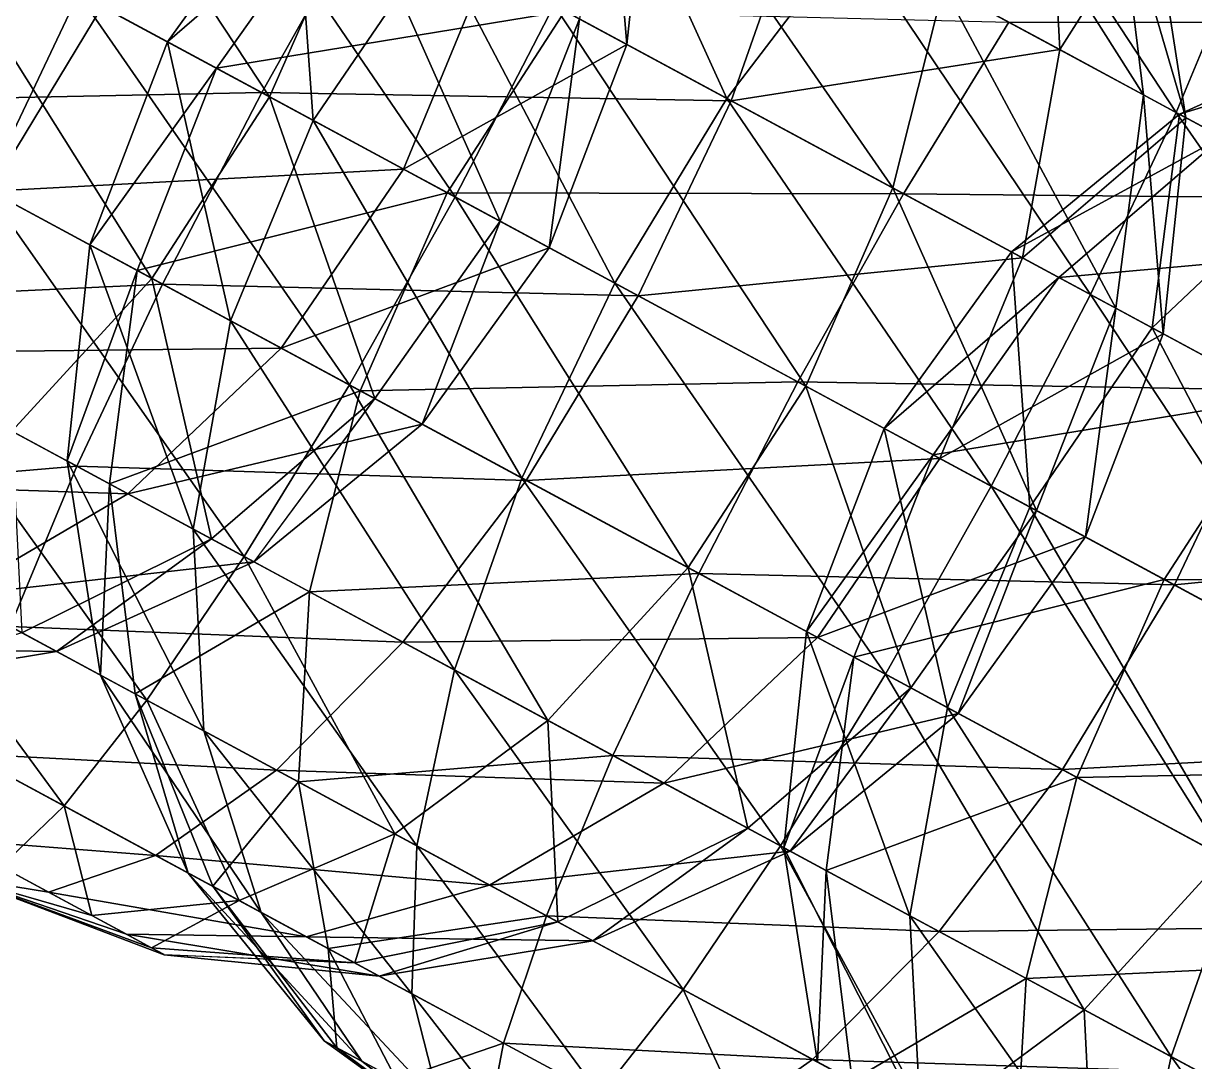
# Model space of a CAD drawing. Header units: metres. Extents: x -386 to 289, y -317 to 299.
# Drawn here: x -219.74 to -177.58, y -160.45 to -123.08 of the extents above; entities that cross this region are included whole.
import ezdxf

# ---------------------------------------------------------------- set-up
doc = ezdxf.new("R2010")
doc.units = ezdxf.units.M

msp = doc.modelspace()

# ---------------------------------------------------------------- linework, layer by layer
for points in [[(-219.9343, -112.01221, -276.2267), (-223.50275, -118.90951, -275.2134), (-210.88329, -125.718605, -281.17493), (-210.88318, -125.718506, -281.17484)], [(-219.9343, -112.01221, -276.2267), (-210.88329, -125.718605, -281.17493), (-207.74483, -118.58929, -281.9851), (-207.74472, -118.58919, -281.98502)], [(-199.38095, -114.88071, -625.67377), (-204.90715, -120.12042, -623.8462), (-194.42361, -125.77702, -614.7304), (-194.42351, -125.776924, -614.7303)], [(-199.38095, -114.88071, -625.67377), (-194.42361, -125.77702, -614.7304), (-189.98167, -119.952286, -617.50073), (-189.98157, -119.95219, -617.5006)], [(-186.22513, -114.91924, -456.42157), (-186.61694, -121.767784, -452.643), (-179.42415, -125.6488, -463.32324), (-179.42404, -125.648705, -463.32315)], [(-186.22513, -114.91924, -456.42157), (-179.42415, -125.6488, -463.32324), (-180.35225, -118.08808, -465.14194), (-180.35214, -118.08798, -465.14185)], [(-213.72406, -115.36305, -446.44775), (-217.7543, -122.0112, -445.50284), (-204.20227, -129.32347, -443.49603), (-204.20216, -129.32336, -443.49594)], [(-213.72406, -115.36305, -446.44775), (-204.20227, -129.32347, -443.49603), (-200.63382, -122.42618, -444.50934), (-200.63371, -122.42608, -444.50925)], [(-198.72462, -115.23483, -295.04062), (-199.72232, -122.918, -293.89734), (-198.01637, -123.83847, -308.77158), (-198.01627, -123.83837, -308.77148)], [(-198.72462, -115.23483, -295.04062), (-198.01637, -123.83847, -308.77158), (-197.19513, -116.060104, -308.3765), (-197.19502, -116.060005, -308.3764)], [(-185.43073, -115.3479, -621.9078), (-189.98167, -119.952286, -617.50073), (-178.24527, -126.284904, -615.7628), (-178.24516, -126.284805, -615.7627)], [(-185.43073, -115.3479, -621.9078), (-178.24527, -126.284904, -615.7628), (-175.84799, -120.518456, -620.4888), (-175.84789, -120.51836, -620.48865)], [(-197.54572, -115.87093, -447.4802), (-200.63382, -122.42618, -444.50934), (-188.44435, -129.00325, -450.26773), (-188.44424, -129.00314, -450.26764)], [(-197.54572, -115.87093, -447.4802), (-188.44435, -129.00325, -450.26773), (-186.61694, -121.767784, -452.643), (-186.61684, -121.767685, -452.6429)], [(-228.60765, -116.155045, -454.94025), (-221.09818, -129.02968, -446.44775), (-217.7543, -122.0112, -445.50284), (-217.7542, -122.0111, -445.50275)], [(-197.19513, -116.060104, -308.3765), (-198.01637, -123.83847, -308.77158), (-203.08412, -121.104065, -322.62222), (-203.08401, -121.103966, -322.62213)], [(-182.81326, -116.76019, -486.17), (-182.43826, -124.02248, -489.07727), (-191.83754, -118.9509, -497.2503), (-191.83743, -118.9508, -497.2502)], [(-179.10341, -118.76192, -476.03064), (-182.43826, -124.02248, -489.07727), (-182.81326, -116.76019, -486.17), (-182.81316, -116.76009, -486.16992)], [(-208.26895, -118.30649, -652.5711), (-214.55373, -123.73815, -637.56213), (-209.9749, -117.38602, -637.6969), (-209.9748, -117.38592, -637.6968)], [(-209.9749, -117.38602, -637.6969), (-214.55373, -123.73815, -637.56213), (-209.3072, -126.569016, -623.22284), (-209.3071, -126.56892, -623.2227)], [(-209.9749, -117.38602, -637.6969), (-209.3072, -126.569016, -623.22284), (-204.90715, -120.12042, -623.8462), (-204.90704, -120.12032, -623.84607)], [(-208.26895, -118.30649, -652.5711), (-212.78761, -124.69109, -652.96106), (-214.55373, -123.73815, -637.56213), (-214.55362, -123.73805, -637.562)], [(-200.24644, -122.6352, -664.48334), (-212.78761, -124.69109, -652.96106), (-208.26895, -118.30649, -652.5711), (-208.26884, -118.30639, -652.571)], [(-180.35225, -118.08808, -465.14194), (-179.42415, -125.6488, -463.32324), (-177.89465, -126.474075, -476.65912), (-177.89455, -126.473976, -476.65903)], [(-180.35225, -118.08808, -465.14194), (-177.89465, -126.474075, -476.65912), (-179.10341, -118.76192, -476.03064), (-179.1033, -118.76182, -476.03055)], [(-211.16307, -125.567635, -502.9724), (-226.921, -125.887856, -496.2007), (-223.78253, -118.75854, -497.0109), (-223.78242, -118.75844, -497.0108)], [(-207.35742, -118.79831, -501.9591), (-211.16307, -125.567635, -502.9724), (-223.78253, -118.75854, -497.0109), (-223.78242, -118.75844, -497.0108)], [(-223.78253, -118.75854, -497.0109), (-223.78253, -118.75854, -497.0109), (-211.16307, -125.567635, -502.9724), (-211.16296, -125.567535, -502.97232)], [(-194.26717, -125.861435, -500.0207), (-211.16307, -125.567635, -502.9724), (-207.35742, -118.79831, -501.9591), (-207.35732, -118.79821, -501.959)], [(-207.74483, -118.58929, -281.9851), (-210.88329, -125.718605, -281.17493), (-202.57777, -130.20001, -293.5074), (-202.57767, -130.1999, -293.5073)], [(-207.74483, -118.58929, -281.9851), (-202.57777, -130.20001, -293.5074), (-199.72232, -122.918, -293.89734), (-199.72221, -122.9179, -293.89725)], [(-191.83754, -118.9509, -497.2503), (-194.26717, -125.861435, -500.0207), (-207.35742, -118.79831, -501.9591), (-207.35732, -118.79821, -501.959)], [(-179.10341, -118.76192, -476.03064), (-177.89465, -126.474075, -476.65912), (-182.43826, -124.02248, -489.07727), (-182.43816, -124.02238, -489.07718)], [(-223.50275, -118.90951, -275.2134), (-227.30841, -125.67883, -276.2267), (-215.11894, -132.25592, -281.9851), (-215.11884, -132.25581, -281.98502)], [(-223.50275, -118.90951, -275.2134), (-215.11894, -132.25592, -281.9851), (-210.88329, -125.718605, -281.17493), (-210.88318, -125.718506, -281.17484)], [(-182.43826, -124.02248, -489.07727), (-194.26717, -125.861435, -500.0207), (-191.83754, -118.9509, -497.2503), (-191.83743, -118.9508, -497.2502)], [(-204.90715, -120.12042, -623.8462), (-209.3072, -126.569016, -623.22284), (-198.45386, -132.42517, -613.78546), (-198.45375, -132.42506, -613.78534)], [(-204.90715, -120.12042, -623.8462), (-198.45386, -132.42517, -613.78546), (-194.42361, -125.77702, -614.7304), (-194.42351, -125.776924, -614.7303)], [(-189.98167, -119.952286, -617.50073), (-194.42361, -125.77702, -614.7304), (-181.33337, -132.84015, -612.79193), (-181.33327, -132.84004, -612.7918)], [(-189.98167, -119.952286, -617.50073), (-181.33337, -132.84015, -612.79193), (-178.24527, -126.284904, -615.7628), (-178.24516, -126.284805, -615.7627)], [(-175.84799, -120.518456, -620.4888), (-178.24527, -126.284904, -615.7628), (-167.3165, -132.18175, -620.92566), (-167.31639, -132.18164, -620.92554)], [(-203.08412, -121.104065, -322.62222), (-206.05818, -128.3221, -323.24557), (-216.91151, -122.46594, -332.68298), (-216.9114, -122.46584, -332.6829)], [(-198.01637, -123.83847, -308.77158), (-206.05818, -128.3221, -323.24557), (-203.08412, -121.104065, -322.62222), (-203.08401, -121.103966, -322.62213)], [(-186.61694, -121.767784, -452.643), (-188.44435, -129.00325, -450.26773), (-180.42184, -133.33197, -462.17996), (-180.42174, -133.33186, -462.17987)], [(-186.61694, -121.767784, -452.643), (-180.42184, -133.33197, -462.17996), (-179.42415, -125.6488, -463.32324), (-179.42404, -125.648705, -463.32315)], [(-216.91151, -122.46594, -332.68298), (-220.94176, -129.11409, -331.73807), (-234.03201, -122.05097, -333.67648), (-234.0319, -122.05087, -333.6764)], [(-217.7543, -122.0112, -445.50284), (-221.09818, -129.02968, -446.44775), (-208.00793, -136.0928, -444.50934), (-208.00783, -136.0927, -444.50925)], [(-217.7543, -122.0112, -445.50284), (-208.00793, -136.0928, -444.50934), (-204.20227, -129.32347, -443.49603), (-204.20216, -129.32336, -443.49594)], [(-206.05818, -128.3221, -323.24557), (-220.94176, -129.11409, -331.73807), (-216.91151, -122.46594, -332.68298), (-216.9114, -122.46584, -332.6829)], [(-200.24644, -122.6352, -664.48334), (-204.48209, -129.17252, -665.2935), (-212.78761, -124.69109, -652.96106), (-212.7875, -124.690994, -652.96094)], [(-188.05698, -129.21228, -670.24176), (-204.48209, -129.17252, -665.2935), (-200.24644, -122.6352, -664.48334), (-200.24634, -122.6351, -664.4832)], [(-200.63382, -122.42618, -444.50934), (-204.20227, -129.32347, -443.49603), (-191.58281, -136.13257, -449.45755), (-191.5827, -136.13246, -449.45746)], [(-200.63382, -122.42618, -444.50934), (-191.58281, -136.13257, -449.45755), (-188.44435, -129.00325, -450.26773), (-188.44424, -129.00314, -450.26764)], [(-184.2735, -123.03225, -667.2709), (-188.05698, -129.21228, -670.24176), (-200.24644, -122.6352, -664.48334), (-200.24634, -122.6351, -664.4832)], [(-200.24644, -122.6352, -664.48334), (-200.24644, -122.6352, -664.48334), (-188.05698, -129.21228, -670.24176), (-188.05687, -129.21217, -670.24164)], [(-199.72232, -122.918, -293.89734), (-202.57777, -130.20001, -293.5074), (-200.81166, -131.15295, -308.9063), (-200.81155, -131.15285, -308.90622)], [(-199.72232, -122.918, -293.89734), (-200.81166, -131.15295, -308.9063), (-198.01637, -123.83847, -308.77158), (-198.01627, -123.83837, -308.77148)], [(-172.5371, -129.36487, -665.53296), (-188.05698, -129.21228, -670.24176), (-184.2735, -123.03225, -667.2709), (-184.27339, -123.03215, -667.27075)], [(-171.18729, -123.03324, -661.1259), (-172.5371, -129.36487, -665.53296), (-184.2735, -123.03225, -667.2709), (-184.27339, -123.03215, -667.27075)], [(-169.76768, -123.79922, -217.9372), (-178.12604, -126.34924, -206.42003), (-171.01653, -123.12538, -207.04851), (-171.01642, -123.12528, -207.0484)], [(-171.01653, -123.12538, -207.04851), (-178.12604, -126.34924, -206.42003), (-173.58243, -128.80084, -194.00186), (-173.58232, -128.80074, -194.00175)], [(-212.78761, -124.69109, -652.96106), (-217.34901, -131.05264, -637.6969), (-214.55373, -123.73815, -637.56213), (-214.55362, -123.73805, -637.562)], [(-214.55373, -123.73815, -637.56213), (-217.34901, -131.05264, -637.6969), (-212.28127, -133.78705, -623.8462), (-212.28116, -133.78694, -623.84607)], [(-214.55373, -123.73815, -637.56213), (-212.28127, -133.78705, -623.8462), (-209.3072, -126.569016, -623.22284), (-209.3071, -126.56892, -623.2227)], [(-198.01637, -123.83847, -308.77158), (-200.81166, -131.15295, -308.9063), (-206.05818, -128.3221, -323.24557), (-206.05807, -128.32199, -323.24548)], [(-169.76768, -123.79922, -217.9372), (-176.59654, -127.174515, -219.75589), (-178.12604, -126.34924, -206.42003), (-178.12593, -126.349144, -206.41992)], [(-182.43826, -124.02248, -489.07727), (-183.78365, -131.51804, -490.90485), (-194.26717, -125.861435, -500.0207), (-194.26706, -125.861336, -500.0206)], [(-177.89465, -126.474075, -476.65912), (-183.78365, -131.51804, -490.90485), (-182.43826, -124.02248, -489.07727), (-182.43816, -124.02238, -489.07718)], [(-212.78761, -124.69109, -652.96106), (-215.64307, -131.97311, -652.5711), (-217.34901, -131.05264, -637.6969), (-217.3489, -131.05254, -637.6968)], [(-204.48209, -129.17252, -665.2935), (-215.64307, -131.97311, -652.5711), (-212.78761, -124.69109, -652.96106), (-212.7875, -124.690994, -652.96094)], [(-211.16307, -125.567635, -502.9724), (-214.73154, -132.46494, -501.9591), (-226.921, -125.887856, -496.2007), (-226.9209, -125.88776, -496.20062)], [(-197.61104, -132.87991, -500.9656), (-214.73154, -132.46494, -501.9591), (-211.16307, -125.567635, -502.9724), (-211.16296, -125.567535, -502.97232)], [(-194.26717, -125.861435, -500.0207), (-197.61104, -132.87991, -500.9656), (-211.16307, -125.567635, -502.9724), (-211.16296, -125.567535, -502.97232)], [(-214.73154, -132.46494, -501.9591), (-228.74841, -133.12332, -493.82544), (-226.921, -125.887856, -496.2007), (-226.9209, -125.88776, -496.20062)], [(-227.30841, -125.67883, -276.2267), (-220.16312, -137.7557, -284.3604), (-215.11894, -132.25592, -281.9851), (-215.11884, -132.25581, -281.98502)], [(-226.921, -125.887856, -496.2007), (-226.921, -125.887856, -496.2007), (-214.73154, -132.46494, -501.9591), (-214.73143, -132.46483, -501.959)], [(-210.88329, -125.718605, -281.17493), (-215.11894, -132.25592, -281.9851), (-207.09644, -136.58463, -293.89734), (-207.09633, -136.58452, -293.89725)], [(-210.88329, -125.718605, -281.17493), (-207.09644, -136.58463, -293.89734), (-202.57777, -130.20001, -293.5074), (-202.57767, -130.1999, -293.5073)], [(-194.42361, -125.77702, -614.7304), (-198.45386, -132.42517, -613.78546), (-184.90182, -139.73744, -611.7786), (-184.90172, -139.73734, -611.7785)], [(-183.78365, -131.51804, -490.90485), (-197.61104, -132.87991, -500.9656), (-194.26717, -125.861435, -500.0207), (-194.26706, -125.861336, -500.0206)], [(-194.42361, -125.77702, -614.7304), (-184.90182, -139.73744, -611.7786), (-181.33337, -132.84015, -612.79193), (-181.33327, -132.84004, -612.7918)], [(-179.42415, -125.6488, -463.32324), (-180.42184, -133.33197, -462.17996), (-178.7159, -134.25244, -477.0542), (-178.71579, -134.25233, -477.0541)], [(-179.42415, -125.6488, -463.32324), (-178.7159, -134.25244, -477.0542), (-177.89465, -126.474075, -476.65912), (-177.89455, -126.473976, -476.65903)], [(-176.59654, -127.174515, -219.75589), (-184.17638, -131.30615, -206.02495), (-178.12604, -126.34924, -206.42003), (-178.12593, -126.349144, -206.41992)], [(-178.12604, -126.34924, -206.42003), (-184.17638, -131.30615, -206.02495), (-179.10863, -134.04056, -192.17429), (-179.10852, -134.04045, -192.17418)], [(-178.24527, -126.284904, -615.7628), (-181.33337, -132.84015, -612.79193), (-169.1439, -139.41722, -618.55035), (-169.1438, -139.41711, -618.55023)], [(-178.12604, -126.34924, -206.42003), (-179.10863, -134.04056, -192.17429), (-173.58243, -128.80084, -194.00186), (-173.58232, -128.80074, -194.00175)], [(-178.24527, -126.284904, -615.7628), (-169.1439, -139.41722, -618.55035), (-167.3165, -132.18175, -620.92566), (-167.31639, -132.18164, -620.92554)], [(-209.3072, -126.569016, -623.22284), (-212.28127, -133.78705, -623.8462), (-201.79773, -139.44365, -614.7304), (-201.79762, -139.44354, -614.7303)], [(-209.3072, -126.569016, -623.22284), (-201.79773, -139.44365, -614.7304), (-198.45386, -132.42517, -613.78546), (-198.45375, -132.42506, -613.78534)], [(-177.89465, -126.474075, -476.65912), (-178.7159, -134.25244, -477.0542), (-183.78365, -131.51804, -490.90485), (-183.78354, -131.51793, -490.90475)], [(-176.59654, -127.174515, -219.75589), (-182.47043, -132.22662, -220.89917), (-184.17638, -131.30615, -206.02495), (-184.17627, -131.30605, -206.02484)], [(-169.40375, -131.05554, -230.43611), (-182.47043, -132.22662, -220.89917), (-176.59654, -127.174515, -219.75589), (-176.59644, -127.174416, -219.75578)], [(-206.05818, -128.3221, -323.24557), (-210.45824, -134.77069, -322.62222), (-220.94176, -129.11409, -331.73807), (-220.94165, -129.11398, -331.73798)], [(-200.81166, -131.15295, -308.9063), (-210.45824, -134.77069, -322.62222), (-206.05818, -128.3221, -323.24557), (-206.05807, -128.32199, -323.24548)], [(-173.58243, -128.80084, -194.00186), (-179.10863, -134.04056, -192.17429), (-168.62509, -139.69716, -183.05844), (-168.62498, -139.69705, -183.05833)], [(-210.45824, -134.77069, -322.62222), (-225.38371, -134.93883, -328.96768), (-220.94176, -129.11409, -331.73807), (-220.94165, -129.11398, -331.73798)], [(-221.09818, -129.02968, -446.44775), (-223.52782, -135.94022, -449.21814), (-211.79141, -142.27283, -447.4802), (-211.7913, -142.27272, -447.4801)], [(-221.09818, -129.02968, -446.44775), (-211.79141, -142.27283, -447.4802), (-208.00793, -136.0928, -444.50934), (-208.00783, -136.0927, -444.50925)], [(-204.48209, -129.17252, -665.2935), (-207.62056, -136.30183, -664.48334), (-215.64307, -131.97311, -652.5711), (-215.64296, -131.973, -652.571)], [(-204.20227, -129.32347, -443.49603), (-208.00793, -136.0928, -444.50934), (-195.81847, -142.66989, -450.26773), (-195.81836, -142.66978, -450.26764)], [(-191.86263, -135.98161, -671.25507), (-207.62056, -136.30183, -664.48334), (-204.48209, -129.17252, -665.2935), (-204.48198, -129.17241, -665.2934)], [(-188.05698, -129.21228, -670.24176), (-191.86263, -135.98161, -671.25507), (-204.48209, -129.17252, -665.2935), (-204.48198, -129.17241, -665.2934)], [(-204.48209, -129.17252, -665.2935), (-204.48209, -129.17252, -665.2935), (-191.86263, -135.98161, -671.25507), (-191.86252, -135.9815, -671.25494)], [(-204.20227, -129.32347, -443.49603), (-195.81847, -142.66989, -450.26773), (-191.58281, -136.13257, -449.45755), (-191.5827, -136.13246, -449.45746)], [(-174.96672, -136.2754, -668.3033), (-191.86263, -135.98161, -671.25507), (-188.05698, -129.21228, -670.24176), (-188.05687, -129.21217, -670.24164)], [(-188.44435, -129.00325, -450.26773), (-191.58281, -136.13257, -449.45755), (-183.2773, -140.61398, -461.79), (-183.27719, -140.61388, -461.78992)], [(-188.44435, -129.00325, -450.26773), (-183.2773, -140.61398, -461.79), (-180.42184, -133.33197, -462.17996), (-180.42174, -133.33186, -462.17987)], [(-172.5371, -129.36487, -665.53296), (-174.96672, -136.2754, -668.3033), (-188.05698, -129.21228, -670.24176), (-188.05687, -129.21217, -670.24164)], [(-202.57777, -130.20001, -293.5074), (-207.09644, -136.58463, -293.89734), (-205.39049, -137.5051, -308.77158), (-205.39038, -137.50499, -308.77148)], [(-202.57777, -130.20001, -293.5074), (-205.39049, -137.5051, -308.77158), (-200.81166, -131.15295, -308.9063), (-200.81155, -131.15285, -308.90622)], [(-215.64307, -131.97311, -652.5711), (-218.17026, -138.83101, -638.092), (-217.34901, -131.05264, -637.6969), (-217.3489, -131.05254, -637.6968)], [(-217.34901, -131.05264, -637.6969), (-218.17026, -138.83101, -638.092), (-213.62665, -141.28261, -625.67377), (-213.62654, -141.2825, -625.67365)], [(-217.34901, -131.05264, -637.6969), (-213.62665, -141.28261, -625.67377), (-212.28127, -133.78705, -623.8462), (-212.28116, -133.78694, -623.84607)], [(-169.40375, -131.05554, -230.43611), (-174.44792, -136.55533, -232.81142), (-182.47043, -132.22662, -220.89917), (-182.47032, -132.22652, -220.89906)], [(-200.81166, -131.15295, -308.9063), (-205.39049, -137.5051, -308.77158), (-210.45824, -134.77069, -322.62222), (-210.45813, -134.77058, -322.62213)], [(-183.78365, -131.51804, -490.90485), (-186.7577, -138.73607, -491.5282), (-197.61104, -132.87991, -500.9656), (-197.61093, -132.8798, -500.9655)], [(-182.47043, -132.22662, -220.89917), (-188.7552, -137.6583, -205.8902), (-184.17638, -131.30615, -206.02495), (-184.17627, -131.30605, -206.02484)], [(-184.17638, -131.30615, -206.02495), (-188.7552, -137.6583, -205.8902), (-183.50868, -140.48915, -191.55093), (-183.50858, -140.48904, -191.55083)], [(-178.7159, -134.25244, -477.0542), (-186.7577, -138.73607, -491.5282), (-183.78365, -131.51804, -490.90485), (-183.78354, -131.51793, -490.90475)], [(-184.17638, -131.30615, -206.02495), (-183.50868, -140.48915, -191.55093), (-179.10863, -134.04056, -192.17429), (-179.10852, -134.04045, -192.17418)], [(-215.11894, -132.25592, -281.9851), (-220.16312, -137.7557, -284.3604), (-212.97032, -141.63673, -295.04062), (-212.97021, -141.63663, -295.04053)], [(-215.64307, -131.97311, -652.5711), (-216.64075, -139.65628, -651.42786), (-218.17026, -138.83101, -638.092), (-218.17015, -138.8309, -638.09186)], [(-207.62056, -136.30183, -664.48334), (-216.64075, -139.65628, -651.42786), (-215.64307, -131.97311, -652.5711), (-215.64296, -131.973, -652.571)], [(-215.11894, -132.25592, -281.9851), (-212.97032, -141.63673, -295.04062), (-207.09644, -136.58463, -293.89734), (-207.09633, -136.58452, -293.89725)], [(-182.47043, -132.22662, -220.89917), (-186.98909, -138.61124, -221.28912), (-188.7552, -137.6583, -205.8902), (-188.7551, -137.65819, -205.89009)], [(-174.44792, -136.55533, -232.81142), (-186.98909, -138.61124, -221.28912), (-182.47043, -132.22662, -220.89917), (-182.47032, -132.22652, -220.89906)], [(-214.73154, -132.46494, -501.9591), (-217.81964, -139.02017, -498.98825), (-228.74841, -133.12332, -493.82544), (-228.7483, -133.12321, -493.82535)], [(-201.64128, -139.52806, -500.0207), (-217.81964, -139.02017, -498.98825), (-214.73154, -132.46494, -501.9591), (-214.73143, -132.46483, -501.959)], [(-197.61104, -132.87991, -500.9656), (-201.64128, -139.52806, -500.0207), (-214.73154, -132.46494, -501.9591), (-214.73143, -132.46483, -501.959)], [(-198.45386, -132.42517, -613.78546), (-201.79773, -139.44365, -614.7304), (-188.70749, -146.50677, -612.79193), (-188.70738, -146.50667, -612.7918)], [(-198.45386, -132.42517, -613.78546), (-188.70749, -146.50677, -612.79193), (-184.90182, -139.73744, -611.7786), (-184.90172, -139.73734, -611.7785)], [(-217.81964, -139.02017, -498.98825), (-229.14023, -139.97186, -490.04688), (-228.74841, -133.12332, -493.82544), (-228.7483, -133.12321, -493.82535)], [(-228.74841, -133.12332, -493.82544), (-228.74841, -133.12332, -493.82544), (-217.81964, -139.02017, -498.98825), (-217.81953, -139.02007, -498.98816)], [(-186.7577, -138.73607, -491.5282), (-201.64128, -139.52806, -500.0207), (-197.61104, -132.87991, -500.9656), (-197.61093, -132.8798, -500.9655)], [(-181.33337, -132.84015, -612.79193), (-184.90182, -139.73744, -611.7786), (-172.28236, -146.54654, -617.7402), (-172.28226, -146.54643, -617.74005)], [(-181.33337, -132.84015, -612.79193), (-172.28236, -146.54654, -617.7402), (-169.1439, -139.41722, -618.55035), (-169.1438, -139.41711, -618.55023)], [(-180.42184, -133.33197, -462.17996), (-183.2773, -140.61398, -461.79), (-181.51118, -141.56693, -477.18893), (-181.51108, -141.56682, -477.18884)], [(-180.42184, -133.33197, -462.17996), (-181.51118, -141.56693, -477.18893), (-178.7159, -134.25244, -477.0542), (-178.71579, -134.25233, -477.0541)], [(-212.28127, -133.78705, -623.8462), (-213.62665, -141.28261, -625.67377), (-204.22737, -146.35419, -617.50073), (-204.22726, -146.35408, -617.5006)], [(-212.28127, -133.78705, -623.8462), (-204.22737, -146.35419, -617.50073), (-201.79773, -139.44365, -614.7304), (-201.79762, -139.44354, -614.7303)], [(-179.10863, -134.04056, -192.17429), (-183.50868, -140.48915, -191.55093), (-172.65533, -146.3453, -182.11353), (-172.65523, -146.3452, -182.11342)], [(-179.10863, -134.04056, -192.17429), (-172.65533, -146.3453, -182.11353), (-168.62509, -139.69716, -183.05844), (-168.62498, -139.69705, -183.05833)], [(-178.7159, -134.25244, -477.0542), (-181.51118, -141.56693, -477.18893), (-186.7577, -138.73607, -491.5282), (-186.7576, -138.73596, -491.5281)], [(-210.45824, -134.77069, -322.62222), (-215.98444, -140.0104, -320.79465), (-225.38371, -134.93883, -328.96768), (-225.3836, -134.93872, -328.9676)], [(-205.39049, -137.5051, -308.77158), (-215.98444, -140.0104, -320.79465), (-210.45824, -134.77069, -322.62222), (-210.45813, -134.77058, -322.62213)], [(-215.98444, -140.0104, -320.79465), (-229.93466, -139.54321, -324.56064), (-225.38371, -134.93883, -328.96768), (-225.3836, -134.93872, -328.9676)], [(-223.52782, -135.94022, -449.21814), (-224.87762, -142.27185, -453.62518), (-215.29489, -147.44241, -452.20615), (-215.29478, -147.4423, -452.20605)], [(-223.52782, -135.94022, -449.21814), (-215.29489, -147.44241, -452.20615), (-211.79141, -142.27283, -447.4802), (-211.7913, -142.27272, -447.4801)], [(-208.00793, -136.0928, -444.50934), (-211.79141, -142.27283, -447.4802), (-200.86264, -148.16968, -452.643), (-200.86253, -148.16957, -452.6429)], [(-208.00793, -136.0928, -444.50934), (-200.86264, -148.16968, -452.643), (-195.81847, -142.66989, -450.26773), (-195.81836, -142.66978, -450.26764)], [(-191.86263, -135.98161, -671.25507), (-195.43109, -142.8789, -670.24176), (-207.62056, -136.30183, -664.48334), (-207.62045, -136.30173, -664.4832)], [(-191.58281, -136.13257, -449.45755), (-195.81847, -142.66989, -450.26773), (-187.79596, -146.9986, -462.17996), (-187.79585, -146.99849, -462.17987)], [(-178.3106, -143.29388, -669.2482), (-195.43109, -142.8789, -670.24176), (-191.86263, -135.98161, -671.25507), (-191.86252, -135.9815, -671.25494)], [(-174.96672, -136.2754, -668.3033), (-178.3106, -143.29388, -669.2482), (-191.86263, -135.98161, -671.25507), (-191.86252, -135.9815, -671.25494)], [(-191.58281, -136.13257, -449.45755), (-187.79596, -146.9986, -462.17996), (-183.2773, -140.61398, -461.79), (-183.27719, -140.61388, -461.78992)], [(-207.62056, -136.30183, -664.48334), (-209.44797, -143.5373, -662.10803), (-216.64075, -139.65628, -651.42786), (-216.64064, -139.65617, -651.42773)], [(-207.09644, -136.58463, -293.89734), (-212.97032, -141.63673, -295.04062), (-211.44083, -142.462, -308.3765), (-211.44072, -142.4619, -308.3764)], [(-207.09644, -136.58463, -293.89734), (-211.44083, -142.462, -308.3765), (-205.39049, -137.5051, -308.77158), (-205.39038, -137.50499, -308.77148)], [(-195.43109, -142.8789, -670.24176), (-209.44797, -143.5373, -662.10803), (-207.62056, -136.30183, -664.48334), (-207.62045, -136.30173, -664.4832)], [(-207.62056, -136.30183, -664.48334), (-207.62056, -136.30183, -664.48334), (-195.43109, -142.8789, -670.24176), (-195.43098, -142.8788, -670.24164)], [(-174.44792, -136.55533, -232.81142), (-178.68356, -143.09265, -233.62158), (-186.98909, -138.61124, -221.28912), (-186.98898, -138.61113, -221.28902)], [(-162.25845, -143.13242, -238.5698), (-178.68356, -143.09265, -233.62158), (-174.44792, -136.55533, -232.81142), (-174.44781, -136.55522, -232.81131)], [(-164.4832, -141.932, -659.1875), (-178.3106, -143.29388, -669.2482), (-174.96672, -136.2754, -668.3033), (-174.96661, -136.2753, -668.30316)], [(-220.16312, -137.7557, -284.3604), (-219.79918, -145.01202, -296.8593), (-212.97032, -141.63673, -295.04062), (-212.97021, -141.63663, -295.04053)], [(-205.39049, -137.5051, -308.77158), (-211.44083, -142.462, -308.3765), (-215.98444, -140.0104, -320.79465), (-215.98433, -140.0103, -320.79456)], [(-186.98909, -138.61124, -221.28912), (-191.55049, -144.97278, -206.02495), (-188.7552, -137.6583, -205.8902), (-188.7551, -137.65819, -205.89009)], [(-188.7552, -137.6583, -205.8902), (-191.55049, -144.97278, -206.02495), (-186.48274, -147.70718, -192.17429), (-186.48264, -147.70708, -192.17418)], [(-188.7552, -137.6583, -205.8902), (-186.48274, -147.70718, -192.17429), (-183.50868, -140.48915, -191.55093), (-183.50858, -140.48904, -191.55083)], [(-186.98909, -138.61124, -221.28912), (-189.84454, -145.89325, -220.89917), (-191.55049, -144.97278, -206.02495), (-191.55038, -144.97267, -206.02484)], [(-178.68356, -143.09265, -233.62158), (-189.84454, -145.89325, -220.89917), (-186.98909, -138.61124, -221.28912), (-186.98898, -138.61113, -221.28902)], [(-217.81964, -139.02017, -498.98825), (-220.21692, -144.78662, -494.2623), (-229.14023, -139.97186, -490.04688), (-229.14012, -139.97176, -490.04678)], [(-206.08324, -145.3528, -497.2503), (-220.21692, -144.78662, -494.2623), (-217.81964, -139.02017, -498.98825), (-217.81953, -139.02007, -498.98816)], [(-216.64075, -139.65628, -651.42786), (-216.9615, -146.54317, -638.72046), (-218.17026, -138.83101, -638.092), (-218.17015, -138.8309, -638.09186)], [(-218.17026, -138.83101, -638.092), (-216.9615, -146.54317, -638.72046), (-213.25165, -148.54489, -628.58105), (-213.25154, -148.54478, -628.58093)], [(-218.17026, -138.83101, -638.092), (-213.25165, -148.54489, -628.58105), (-213.62665, -141.28261, -625.67377), (-213.62654, -141.2825, -625.67365)], [(-201.64128, -139.52806, -500.0207), (-206.08324, -145.3528, -497.2503), (-217.81964, -139.02017, -498.98825), (-217.81953, -139.02007, -498.98816)], [(-186.7577, -138.73607, -491.5282), (-191.15776, -145.18466, -490.90485), (-201.64128, -139.52806, -500.0207), (-201.64117, -139.52795, -500.0206)], [(-181.51118, -141.56693, -477.18893), (-191.15776, -145.18466, -490.90485), (-186.7577, -138.73607, -491.5282), (-186.7576, -138.73596, -491.5281)], [(-191.15776, -145.18466, -490.90485), (-206.08324, -145.3528, -497.2503), (-201.64128, -139.52806, -500.0207), (-201.64117, -139.52795, -500.0206)], [(-201.79773, -139.44365, -614.7304), (-204.22737, -146.35419, -617.50073), (-192.49097, -152.6868, -615.7628), (-192.49086, -152.68669, -615.7627)], [(-201.79773, -139.44365, -614.7304), (-192.49097, -152.6868, -615.7628), (-188.70749, -146.50677, -612.79193), (-188.70738, -146.50667, -612.7918)], [(-215.98444, -140.0104, -320.79465), (-222.2602, -143.68414, -317.8874), (-229.93466, -139.54321, -324.56064), (-229.93456, -139.5431, -324.56055)], [(-216.64075, -139.65628, -651.42786), (-215.71266, -147.217, -649.60913), (-216.9615, -146.54317, -638.72046), (-216.9614, -146.54306, -638.72034)], [(-209.44797, -143.5373, -662.10803), (-215.71266, -147.217, -649.60913), (-216.64075, -139.65628, -651.42786), (-216.64064, -139.65617, -651.42773)], [(-184.90182, -139.73744, -611.7786), (-188.70749, -146.50677, -612.79193), (-176.51802, -153.08386, -618.55035), (-176.51791, -153.08376, -618.55023)], [(-184.90182, -139.73744, -611.7786), (-176.51802, -153.08386, -618.55035), (-172.28236, -146.54654, -617.7402), (-172.28226, -146.54643, -617.74005)], [(-211.44083, -142.462, -308.3765), (-222.2602, -143.68414, -317.8874), (-215.98444, -140.0104, -320.79465), (-215.98433, -140.0103, -320.79456)], [(-183.2773, -140.61398, -461.79), (-187.79596, -146.9986, -462.17996), (-186.09001, -147.91907, -477.0542), (-186.0899, -147.91896, -477.0541)], [(-183.50868, -140.48915, -191.55093), (-186.48274, -147.70718, -192.17429), (-175.9992, -153.36378, -183.05844), (-175.9991, -153.36368, -183.05833)], [(-183.2773, -140.61398, -461.79), (-186.09001, -147.91907, -477.0542), (-181.51118, -141.56693, -477.18893), (-181.51108, -141.56682, -477.18884)], [(-183.50868, -140.48915, -191.55093), (-175.9992, -153.36378, -183.05844), (-172.65533, -146.3453, -182.11353), (-172.65523, -146.3452, -182.11342)], [(-212.97032, -141.63673, -295.04062), (-219.79918, -145.01202, -296.8593), (-218.55034, -145.68587, -307.74802), (-218.55023, -145.68576, -307.74792)], [(-212.97032, -141.63673, -295.04062), (-218.55034, -145.68587, -307.74802), (-211.44083, -142.462, -308.3765), (-211.44072, -142.4619, -308.3764)], [(-213.62665, -141.28261, -625.67377), (-213.25165, -148.54489, -628.58105), (-205.57718, -152.68582, -621.9078), (-205.57707, -152.68571, -621.90765)], [(-213.62665, -141.28261, -625.67377), (-205.57718, -152.68582, -621.9078), (-204.22737, -146.35419, -617.50073), (-204.22726, -146.35408, -617.5006)], [(-181.51118, -141.56693, -477.18893), (-186.09001, -147.91907, -477.0542), (-191.15776, -145.18466, -490.90485), (-191.15765, -145.18456, -490.90475)], [(-164.4832, -141.932, -659.1875), (-167.45726, -149.15004, -659.81085), (-178.3106, -143.29388, -669.2482), (-178.31049, -143.29378, -669.2481)], [(-224.87762, -142.27185, -453.62518), (-225.05563, -147.5931, -459.36853), (-218.27962, -151.24924, -458.3651), (-218.27951, -151.24913, -458.36502)], [(-224.87762, -142.27185, -453.62518), (-218.27962, -151.24924, -458.3651), (-215.29489, -147.44241, -452.20615), (-215.29478, -147.4423, -452.20605)], [(-211.44083, -142.462, -308.3765), (-218.55034, -145.68587, -307.74802), (-222.2602, -143.68414, -317.8874), (-222.26009, -143.68404, -317.8873)], [(-211.79141, -142.27283, -447.4802), (-215.29489, -147.44241, -452.20615), (-206.37158, -152.25717, -456.42157), (-206.37148, -152.25706, -456.42148)], [(-211.79141, -142.27283, -447.4802), (-206.37158, -152.25717, -456.42157), (-200.86264, -148.16968, -452.643), (-200.86253, -148.16957, -452.6429)], [(-195.43109, -142.8789, -670.24176), (-198.5192, -149.43414, -667.2709), (-209.44797, -143.5373, -662.10803), (-209.44786, -143.53719, -662.1079)], [(-195.81847, -142.66989, -450.26773), (-200.86264, -148.16968, -452.643), (-193.66985, -152.0507, -463.32324), (-193.66974, -152.0506, -463.32315)], [(-182.34084, -149.94203, -668.3033), (-198.5192, -149.43414, -667.2709), (-195.43109, -142.8789, -670.24176), (-195.43098, -142.8788, -670.24164)], [(-195.81847, -142.66989, -450.26773), (-193.66985, -152.0507, -463.32324), (-187.79596, -146.9986, -462.17996), (-187.79585, -146.99849, -462.17987)], [(-178.3106, -143.29388, -669.2482), (-182.34084, -149.94203, -668.3033), (-195.43109, -142.8789, -670.24176), (-195.43098, -142.8788, -670.24164)], [(-178.68356, -143.09265, -233.62158), (-181.82204, -150.22197, -232.81142), (-189.84454, -145.89325, -220.89917), (-189.84444, -145.89314, -220.89906)], [(-167.45726, -149.15004, -659.81085), (-182.34084, -149.94203, -668.3033), (-178.3106, -143.29388, -669.2482), (-178.31049, -143.29378, -669.2481)], [(-166.0641, -149.90175, -239.5831), (-181.82204, -150.22197, -232.81142), (-178.68356, -143.09265, -233.62158), (-178.68346, -143.09254, -233.62148)], [(-162.25845, -143.13242, -238.5698), (-166.0641, -149.90175, -239.5831), (-178.68356, -143.09265, -233.62158), (-178.68346, -143.09254, -233.62148)], [(-178.68356, -143.09265, -233.62158), (-178.68356, -143.09265, -233.62158), (-166.0641, -149.90175, -239.5831), (-166.064, -149.90164, -239.583)], [(-218.55034, -145.68587, -307.74802), (-228.8578, -145.54155, -314.0986), (-222.2602, -143.68414, -317.8874), (-222.26009, -143.68404, -317.8873)], [(-209.44797, -143.5373, -662.10803), (-209.83978, -150.38583, -658.32947), (-215.71266, -147.217, -649.60913), (-215.71255, -147.21689, -649.609)], [(-198.5192, -149.43414, -667.2709), (-209.83978, -150.38583, -658.32947), (-209.44797, -143.5373, -662.10803), (-209.44786, -143.53719, -662.1079)], [(-209.44797, -143.5373, -662.10803), (-209.44797, -143.5373, -662.10803), (-198.5192, -149.43414, -667.2709), (-198.51909, -149.43404, -667.27075)], [(-219.79918, -145.01202, -296.8593), (-226.23454, -146.95699, -306.92896), (-218.55034, -145.68587, -307.74802), (-218.55023, -145.68576, -307.74792)], [(-210.63419, -149.95718, -492.84326), (-221.76001, -149.3713, -488.10333), (-220.21692, -144.78662, -494.2623), (-220.21681, -144.78651, -494.2622)], [(-206.08324, -145.3528, -497.2503), (-210.63419, -149.95718, -492.84326), (-220.21692, -144.78662, -494.2623), (-220.21681, -144.78651, -494.2622)], [(-189.84454, -145.89325, -220.89917), (-192.37173, -152.75114, -206.42003), (-191.55049, -144.97278, -206.02495), (-191.55038, -144.97267, -206.02484)], [(-191.55049, -144.97278, -206.02495), (-192.37173, -152.75114, -206.42003), (-187.82812, -155.20274, -194.00186), (-187.82802, -155.20264, -194.00175)], [(-191.55049, -144.97278, -206.02495), (-187.82812, -155.20274, -194.00186), (-186.48274, -147.70718, -192.17429), (-186.48264, -147.70708, -192.17418)], [(-196.68396, -150.42438, -489.07727), (-210.63419, -149.95718, -492.84326), (-206.08324, -145.3528, -497.2503), (-206.08313, -145.35269, -497.2502)], [(-191.15776, -145.18466, -490.90485), (-196.68396, -150.42438, -489.07727), (-206.08324, -145.3528, -497.2503), (-206.08313, -145.35269, -497.2502)], [(-186.09001, -147.91907, -477.0542), (-196.68396, -150.42438, -489.07727), (-191.15776, -145.18466, -490.90485), (-191.15765, -145.18456, -490.90475)], [(-218.55034, -145.68587, -307.74802), (-226.23454, -146.95699, -306.92896), (-228.8578, -145.54155, -314.0986), (-228.8577, -145.54144, -314.0985)], [(-189.84454, -145.89325, -220.89917), (-190.84222, -153.57642, -219.75589), (-192.37173, -152.75114, -206.42003), (-192.37163, -152.75104, -206.41992)], [(-181.82204, -150.22197, -232.81142), (-190.84222, -153.57642, -219.75589), (-189.84454, -145.89325, -220.89917), (-189.84444, -145.89314, -220.89906)], [(-215.71266, -147.217, -649.60913), (-213.80511, -153.66356, -639.5395), (-216.9615, -146.54317, -638.72046), (-216.9614, -146.54306, -638.72034)], [(-216.9615, -146.54317, -638.72046), (-213.80511, -153.66356, -639.5395), (-211.18185, -155.07898, -632.3699), (-211.18175, -155.07887, -632.36975)], [(-216.9615, -146.54317, -638.72046), (-211.18185, -155.07898, -632.3699), (-213.25165, -148.54489, -628.58105), (-213.25154, -148.54478, -628.58093)], [(-204.22737, -146.35419, -617.50073), (-205.57718, -152.68582, -621.9078), (-195.99445, -157.85638, -620.4888), (-195.99434, -157.85628, -620.48865)], [(-204.22737, -146.35419, -617.50073), (-195.99445, -157.85638, -620.4888), (-192.49097, -152.6868, -615.7628), (-192.49086, -152.68669, -615.7627)], [(-188.70749, -146.50677, -612.79193), (-192.49097, -152.6868, -615.7628), (-181.5622, -158.58365, -620.92566), (-181.56209, -158.58354, -620.92554)], [(-188.70749, -146.50677, -612.79193), (-181.5622, -158.58365, -620.92566), (-176.51802, -153.08386, -618.55035), (-176.51791, -153.08376, -618.55023)], [(-187.79596, -146.9986, -462.17996), (-193.66985, -152.0507, -463.32324), (-192.14035, -152.87598, -476.65912), (-192.14024, -152.87587, -476.65903)], [(-187.79596, -146.9986, -462.17996), (-192.14035, -152.87598, -476.65912), (-186.09001, -147.91907, -477.0542), (-186.0899, -147.91896, -477.0541)], [(-215.29489, -147.44241, -452.20615), (-218.27962, -151.24924, -458.3651), (-211.96988, -154.65378, -461.3459), (-211.96977, -154.65367, -461.3458)], [(-209.83978, -150.38583, -658.32947), (-212.92206, -154.14003, -647.23895), (-215.71266, -147.217, -649.60913), (-215.71255, -147.21689, -649.609)], [(-215.71266, -147.217, -649.60913), (-212.92206, -154.14003, -647.23895), (-213.80511, -153.66356, -639.5395), (-213.80501, -153.66345, -639.53937)], [(-215.29489, -147.44241, -452.20615), (-211.96988, -154.65378, -461.3459), (-206.37158, -152.25717, -456.42157), (-206.37148, -152.25706, -456.42148)], [(-225.05563, -147.5931, -459.36853), (-220.54218, -153.43387, -465.5374), (-218.27962, -151.24924, -458.3651), (-218.27951, -151.24913, -458.36502)], [(-186.09001, -147.91907, -477.0542), (-192.14035, -152.87598, -476.65912), (-196.68396, -150.42438, -489.07727), (-196.68385, -150.42427, -489.07718)], [(-186.48274, -147.70718, -192.17429), (-187.82812, -155.20274, -194.00186), (-178.42885, -160.27432, -185.82883), (-178.42874, -160.27422, -185.82872)], [(-186.48274, -147.70718, -192.17429), (-178.42885, -160.27432, -185.82883), (-175.9992, -153.36378, -183.05844), (-175.9991, -153.36368, -183.05833)], [(-200.86264, -148.16968, -452.643), (-206.37158, -152.25717, -456.42157), (-200.4987, -155.426, -465.14194), (-200.4986, -155.42589, -465.14185)], [(-200.86264, -148.16968, -452.643), (-200.4987, -155.426, -465.14194), (-193.66985, -152.0507, -463.32324), (-193.66974, -152.0506, -463.32315)], [(-213.25165, -148.54489, -628.58105), (-211.18185, -155.07898, -632.3699), (-205.75519, -158.00706, -627.6511), (-205.75508, -158.00696, -627.651)], [(-213.25165, -148.54489, -628.58105), (-205.75519, -158.00706, -627.6511), (-205.57718, -152.68582, -621.9078), (-205.57707, -152.68571, -621.90765)], [(-167.45726, -149.15004, -659.81085), (-171.85732, -155.59863, -659.1875), (-182.34084, -149.94203, -668.3033), (-182.34073, -149.94193, -668.30316)], [(-214.984, -153.02745, -487.0999), (-222.34375, -152.46179, -480.93103), (-221.76001, -149.3713, -488.10333), (-221.7599, -149.3712, -488.10324)], [(-210.63419, -149.95718, -492.84326), (-214.984, -153.02745, -487.0999), (-221.76001, -149.3713, -488.10333), (-221.7599, -149.3712, -488.10324)], [(-198.5192, -149.43414, -667.2709), (-200.91647, -155.20059, -662.5449), (-209.83978, -150.38583, -658.32947), (-209.83968, -150.38573, -658.32935)], [(-186.78279, -155.76677, -665.53296), (-200.91647, -155.20059, -662.5449), (-198.5192, -149.43414, -667.2709), (-198.51909, -149.43404, -667.27075)], [(-182.34084, -149.94203, -668.3033), (-186.78279, -155.76677, -665.53296), (-198.5192, -149.43414, -667.2709), (-198.51909, -149.43404, -667.27075)], [(-202.95972, -154.09811, -486.17), (-214.984, -153.02745, -487.0999), (-210.63419, -149.95718, -492.84326), (-210.63408, -149.95708, -492.84317)], [(-196.68396, -150.42438, -489.07727), (-202.95972, -154.09811, -486.17), (-210.63419, -149.95718, -492.84326), (-210.63408, -149.95708, -492.84317)], [(-171.85732, -155.59863, -659.1875), (-186.78279, -155.76677, -665.53296), (-182.34084, -149.94203, -668.3033), (-182.34073, -149.94193, -668.30316)], [(-166.0641, -149.90175, -239.5831), (-169.63257, -156.79904, -238.5698), (-181.82204, -150.22197, -232.81142), (-181.82193, -150.22186, -232.81131)], [(-209.83978, -150.38583, -658.32947), (-208.7693, -156.38074, -653.4052), (-212.92206, -154.14003, -647.23895), (-212.92195, -154.13992, -647.23883)], [(-200.91647, -155.20059, -662.5449), (-208.7693, -156.38074, -653.4052), (-209.83978, -150.38583, -658.32947), (-209.83968, -150.38573, -658.32935)], [(-209.83978, -150.38583, -658.32947), (-209.83978, -150.38583, -658.32947), (-200.91647, -155.20059, -662.5449), (-200.91637, -155.20049, -662.5448)], [(-192.14035, -152.87598, -476.65912), (-202.95972, -154.09811, -486.17), (-196.68396, -150.42438, -489.07727), (-196.68385, -150.42427, -489.07718)], [(-181.82204, -150.22197, -232.81142), (-183.64944, -157.45743, -230.43611), (-190.84222, -153.57642, -219.75589), (-190.84212, -153.57631, -219.75578)], [(-169.63257, -156.79904, -238.5698), (-183.64944, -157.45743, -230.43611), (-181.82204, -150.22197, -232.81142), (-181.82193, -150.22186, -232.81131)], [(-181.82204, -150.22197, -232.81142), (-181.82204, -150.22197, -232.81142), (-169.63257, -156.79904, -238.5698), (-169.63246, -156.79893, -238.56969)], [(-218.27962, -151.24924, -458.3651), (-220.54218, -153.43387, -465.5374), (-217.27602, -155.1962, -467.08035), (-217.27591, -155.19609, -467.08026)], [(-218.27962, -151.24924, -458.3651), (-217.27602, -155.1962, -467.08035), (-211.96988, -154.65378, -461.3459), (-211.96977, -154.65367, -461.3458)], [(-193.66985, -152.0507, -463.32324), (-200.4987, -155.426, -465.14194), (-199.24986, -156.09984, -476.03064), (-199.24976, -156.09973, -476.03055)], [(-193.66985, -152.0507, -463.32324), (-199.24986, -156.09984, -476.03064), (-192.14035, -152.87598, -476.65912), (-192.14024, -152.87587, -476.65903)], [(-218.83623, -154.35434, -480.41162), (-221.92838, -153.84746, -473.23422), (-222.34375, -152.46179, -480.93103), (-222.34364, -152.46169, -480.93094)], [(-214.984, -153.02745, -487.0999), (-218.83623, -154.35434, -480.41162), (-222.34375, -152.46179, -480.93103), (-222.34364, -152.46169, -480.93094)], [(-206.37158, -152.25717, -456.42157), (-211.96988, -154.65378, -461.3459), (-207.81712, -156.89449, -467.51212), (-207.81702, -156.89438, -467.51202)], [(-206.37158, -152.25717, -456.42157), (-207.81712, -156.89449, -467.51212), (-200.4987, -155.426, -465.14194), (-200.4986, -155.42589, -465.14185)], [(-205.57718, -152.68582, -621.9078), (-205.75519, -158.00706, -627.6511), (-198.97917, -161.66321, -626.64777), (-198.97906, -161.6631, -626.64764)], [(-205.57718, -152.68582, -621.9078), (-198.97917, -161.66321, -626.64777), (-195.99445, -157.85638, -620.4888), (-195.99434, -157.85628, -620.48865)], [(-192.14035, -152.87598, -476.65912), (-199.24986, -156.09984, -476.03064), (-202.95972, -154.09811, -486.17), (-202.95961, -154.098, -486.16992)], [(-192.49097, -152.6868, -615.7628), (-195.99445, -157.85638, -620.4888), (-187.07114, -162.67114, -624.7042), (-187.07103, -162.67104, -624.7041)], [(-192.49097, -152.6868, -615.7628), (-187.07114, -162.67114, -624.7042), (-181.5622, -158.58365, -620.92566), (-181.56209, -158.58354, -620.92554)], [(-190.84222, -153.57642, -219.75589), (-191.16298, -160.4633, -207.04851), (-192.37173, -152.75114, -206.42003), (-192.37163, -152.75104, -206.41992)], [(-192.37173, -152.75114, -206.42003), (-191.16298, -160.4633, -207.04851), (-187.45312, -162.46503, -196.9091), (-187.45302, -162.46492, -196.909)], [(-192.37173, -152.75114, -206.42003), (-187.45312, -162.46503, -196.9091), (-187.82812, -155.20274, -194.00186), (-187.82802, -155.20264, -194.00175)], [(-220.54218, -153.43387, -465.5374), (-221.92838, -153.84746, -473.23422), (-217.27602, -155.1962, -467.08035), (-217.27591, -155.19609, -467.08026)], [(-209.55733, -155.95552, -482.38123), (-218.83623, -154.35434, -480.41162), (-214.984, -153.02745, -487.0999), (-214.98389, -153.02734, -487.09982)], [(-202.95972, -154.09811, -486.17), (-209.55733, -155.95552, -482.38123), (-214.984, -153.02745, -487.0999), (-214.98389, -153.02734, -487.09982)], [(-176.51802, -153.08386, -618.55035), (-181.5622, -158.58365, -620.92566), (-174.3694, -162.46468, -631.60583), (-174.3693, -162.46457, -631.6057)], [(-175.9992, -153.36378, -183.05844), (-178.42885, -160.27432, -185.82883), (-166.69244, -166.60693, -184.09088), (-166.69234, -166.60683, -184.09077)], [(-217.27602, -155.1962, -467.08035), (-221.92838, -153.84746, -473.23422), (-215.12639, -156.35608, -470.27225), (-215.12628, -156.35597, -470.27216)], [(-215.12639, -156.35608, -470.27225), (-221.92838, -153.84746, -473.23422), (-214.66928, -156.6027, -474.25778), (-214.66917, -156.6026, -474.2577)], [(-214.66928, -156.6027, -474.25778), (-221.92838, -153.84746, -473.23422), (-216.02718, -155.87003, -477.96906), (-216.02707, -155.86992, -477.96896)], [(-216.02718, -155.87003, -477.96906), (-221.92838, -153.84746, -473.23422), (-218.83623, -154.35434, -480.41162), (-218.83612, -154.35423, -480.41153)], [(-212.92206, -154.14003, -647.23895), (-208.9162, -159.70692, -640.4933), (-213.80511, -153.66356, -639.5395), (-213.80501, -153.66345, -639.53937)], [(-213.80511, -153.66356, -639.5395), (-208.9162, -159.70692, -640.4933), (-207.5583, -160.4396, -636.78204), (-207.5582, -160.4395, -636.7819)], [(-213.80511, -153.66356, -639.5395), (-207.5583, -160.4396, -636.78204), (-211.18185, -155.07898, -632.3699), (-211.18175, -155.07887, -632.36975)], [(-190.84222, -153.57642, -219.75589), (-189.91414, -161.13713, -217.9372), (-191.16298, -160.4633, -207.04851), (-191.16287, -160.4632, -207.0484)], [(-183.64944, -157.45743, -230.43611), (-189.91414, -161.13713, -217.9372), (-190.84222, -153.57642, -219.75589), (-190.84212, -153.57631, -219.75578)], [(-208.7693, -156.38074, -653.4052), (-208.45909, -159.95355, -644.4788), (-212.92206, -154.14003, -647.23895), (-212.92195, -154.13992, -647.23883)], [(-212.92206, -154.14003, -647.23895), (-208.45909, -159.95355, -644.4788), (-208.9162, -159.70692, -640.4933), (-208.91609, -159.70682, -640.49316)], [(-199.24986, -156.09984, -476.03064), (-209.55733, -155.95552, -482.38123), (-202.95972, -154.09811, -486.17), (-202.95961, -154.098, -486.16992)], [(-209.55733, -155.95552, -482.38123), (-216.02718, -155.87003, -477.96906), (-218.83623, -154.35434, -480.41162), (-218.83612, -154.35423, -480.41153)], [(-211.96988, -154.65378, -461.3459), (-217.27602, -155.1962, -467.08035), (-215.12639, -156.35608, -470.27225), (-215.12628, -156.35597, -470.27216)], [(-211.96988, -154.65378, -461.3459), (-215.12639, -156.35608, -470.27225), (-207.81712, -156.89449, -467.51212), (-207.81702, -156.89438, -467.51202)], [(-211.18185, -155.07898, -632.3699), (-207.5583, -160.4396, -636.78204), (-204.74925, -161.95529, -634.3394), (-204.74915, -161.95518, -634.3393)], [(-211.18185, -155.07898, -632.3699), (-204.74925, -161.95529, -634.3394), (-205.75519, -158.00706, -627.6511), (-205.75508, -158.00696, -627.651)], [(-200.91647, -155.20059, -662.5449), (-202.45956, -159.78528, -656.3859), (-208.7693, -156.38074, -653.4052), (-208.7692, -156.38063, -653.4051)], [(-200.4987, -155.426, -465.14194), (-207.81712, -156.89449, -467.51212), (-206.93407, -157.37096, -475.21158), (-206.93396, -157.37085, -475.2115)], [(-200.4987, -155.426, -465.14194), (-206.93407, -157.37096, -475.21158), (-199.24986, -156.09984, -476.03064), (-199.24976, -156.09973, -476.03055)], [(-191.33374, -160.37115, -661.1259), (-202.45956, -159.78528, -656.3859), (-200.91647, -155.20059, -662.5449), (-200.91637, -155.20049, -662.5448)], [(-186.78279, -155.76677, -665.53296), (-191.33374, -160.37115, -661.1259), (-200.91647, -155.20059, -662.5449), (-200.91637, -155.20049, -662.5448)], [(-187.82812, -155.20274, -194.00186), (-187.45312, -162.46503, -196.9091), (-179.77866, -166.60596, -190.23586), (-179.77855, -166.60585, -190.23575)], [(-187.82812, -155.20274, -194.00186), (-179.77866, -166.60596, -190.23586), (-178.42885, -160.27432, -185.82883), (-178.42874, -160.27422, -185.82872)], [(-206.93407, -157.37096, -475.21158), (-214.66928, -156.6027, -474.25778), (-216.02718, -155.87003, -477.96906), (-216.02707, -155.86992, -477.96896)], [(-206.93407, -157.37096, -475.21158), (-216.02718, -155.87003, -477.96906), (-209.55733, -155.95552, -482.38123), (-209.55722, -155.95541, -482.38113)], [(-199.24986, -156.09984, -476.03064), (-206.93407, -157.37096, -475.21158), (-209.55733, -155.95552, -482.38123), (-209.55722, -155.95541, -482.38113)], [(-177.38351, -160.83835, -657.3599), (-191.33374, -160.37115, -661.1259), (-186.78279, -155.76677, -665.53296), (-186.78268, -155.76666, -665.53284)], [(-171.85732, -155.59863, -659.1875), (-177.38351, -160.83835, -657.3599), (-186.78279, -155.76677, -665.53296), (-186.78268, -155.76666, -665.53284)], [(-207.81712, -156.89449, -467.51212), (-215.12639, -156.35608, -470.27225), (-214.66928, -156.6027, -474.25778), (-214.66917, -156.6026, -474.2577)], [(-202.45956, -159.78528, -656.3859), (-206.30946, -161.11343, -647.6707), (-208.7693, -156.38074, -653.4052), (-208.7692, -156.38063, -653.4051)], [(-208.7693, -156.38074, -653.4052), (-206.30946, -161.11343, -647.6707), (-208.45909, -159.95355, -644.4788), (-208.45898, -159.95345, -644.4787)], [(-208.7693, -156.38074, -653.4052), (-208.7693, -156.38074, -653.4052), (-202.45956, -159.78528, -656.3859), (-202.45946, -159.78517, -656.3858)], [(-207.81712, -156.89449, -467.51212), (-214.66928, -156.6027, -474.25778), (-206.93407, -157.37096, -475.21158), (-206.93396, -157.37085, -475.2115)], [(-169.63257, -156.79904, -238.5698), (-172.72067, -163.35428, -235.59894), (-183.64944, -157.45743, -230.43611), (-183.64934, -157.45732, -230.436)], [(-183.64944, -157.45743, -230.43611), (-184.04126, -164.30597, -226.65756), (-189.91414, -161.13713, -217.9372), (-189.91403, -161.13702, -217.93709)], [(-172.72067, -163.35428, -235.59894), (-184.04126, -164.30597, -226.65756), (-183.64944, -157.45743, -230.43611), (-183.64934, -157.45732, -230.436)], [(-183.64944, -157.45743, -230.43611), (-183.64944, -157.45743, -230.43611), (-172.72067, -163.35428, -235.59894), (-172.72057, -163.35417, -235.59883)], [(-205.75519, -158.00706, -627.6511), (-204.74925, -161.95529, -634.3394), (-201.24173, -163.84784, -633.82), (-201.24162, -163.84773, -633.8199)], [(-205.75519, -158.00706, -627.6511), (-201.24173, -163.84784, -633.82), (-198.97917, -161.66321, -626.64777), (-198.97906, -161.6631, -626.64764)], [(-195.99445, -157.85638, -620.4888), (-198.97917, -161.66321, -626.64777), (-192.66943, -165.06775, -629.62854), (-192.66933, -165.06764, -629.6284)], [(-195.99445, -157.85638, -620.4888), (-192.66943, -165.06775, -629.62854), (-187.07114, -162.67114, -624.7042), (-187.07103, -162.67104, -624.7041)], [(-181.5622, -158.58365, -620.92566), (-187.07114, -162.67114, -624.7042), (-181.19826, -165.83997, -633.42456), (-181.19815, -165.83986, -633.42444)], [(-181.5622, -158.58365, -620.92566), (-181.19826, -165.83997, -633.42456), (-174.3694, -162.46468, -631.60583), (-174.3693, -162.46457, -631.6057)], [(-208.45909, -159.95355, -644.4788), (-202.62793, -164.26143, -641.51685), (-208.9162, -159.70692, -640.4933), (-208.91609, -159.70682, -640.49316)], [(-208.9162, -159.70692, -640.4933), (-202.62793, -164.26143, -641.51685), (-207.5583, -160.4396, -636.78204), (-207.5582, -160.4395, -636.7819)], [(-206.30946, -161.11343, -647.6707), (-202.62793, -164.26143, -641.51685), (-208.45909, -159.95355, -644.4788), (-208.45898, -159.95345, -644.4787)], [(-202.45956, -159.78528, -656.3859), (-203.0433, -162.87576, -649.2137), (-206.30946, -161.11343, -647.6707), (-206.30936, -161.11333, -647.6706)], [(-195.68355, -163.44142, -655.38257), (-203.0433, -162.87576, -649.2137), (-202.45956, -159.78528, -656.3859), (-202.45946, -159.78517, -656.3858)], [(-191.33374, -160.37115, -661.1259), (-195.68355, -163.44142, -655.38257), (-202.45956, -159.78528, -656.3859), (-202.45946, -159.78517, -656.3858)], [(-207.5583, -160.4396, -636.78204), (-202.62793, -164.26143, -641.51685), (-204.74925, -161.95529, -634.3394), (-204.74915, -161.95518, -634.3393)], [(-183.65927, -164.51208, -654.45264), (-195.68355, -163.44142, -655.38257), (-191.33374, -160.37115, -661.1259), (-191.33363, -160.37105, -661.1258)], [(-177.38351, -160.83835, -657.3599), (-183.65927, -164.51208, -654.45264), (-191.33374, -160.37115, -661.1259), (-191.33363, -160.37105, -661.1258)], [(-178.42885, -160.27432, -185.82883), (-179.77866, -166.60596, -190.23586), (-170.19592, -171.77652, -188.81683), (-170.19582, -171.77641, -188.81673)], [(-178.42885, -160.27432, -185.82883), (-170.19592, -171.77652, -188.81683), (-166.69244, -166.60693, -184.09088), (-166.69234, -166.60683, -184.09077)]]:
    msp.add_3dface(points)

doc.saveas('drawing.dxf')
